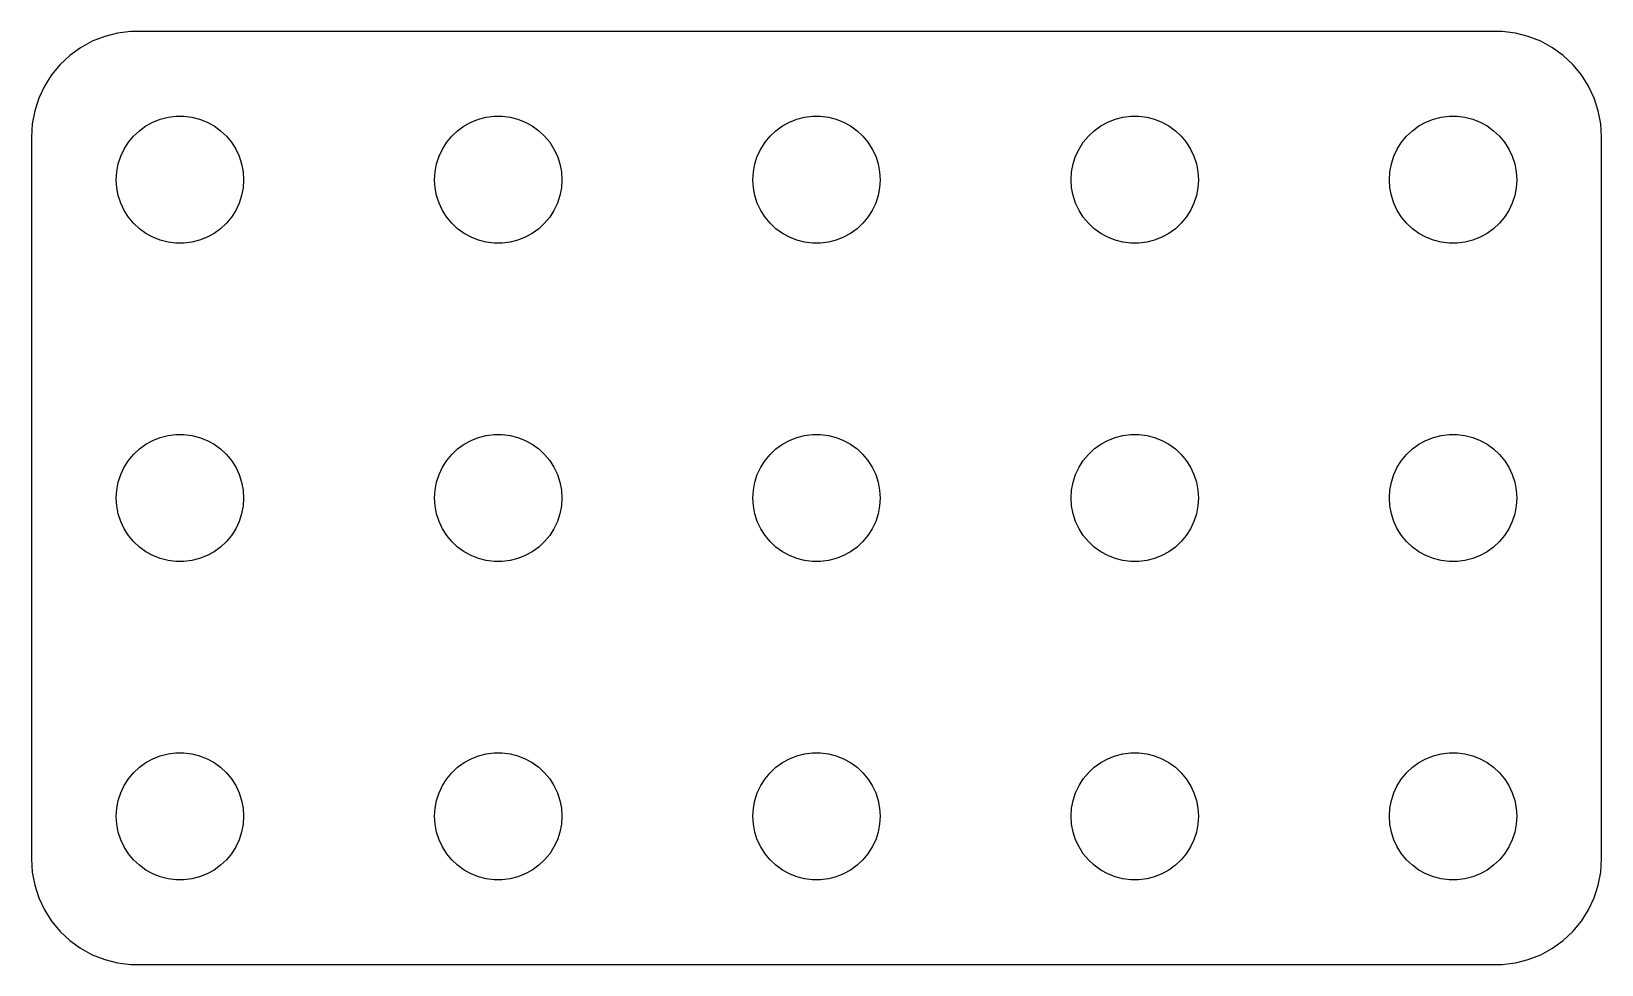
# Model space of a CAD drawing. Header units: metres. Extents: x -37 to 37, y 32 to 130.
# Drawn here: x -37 to 37, y 32 to 76 of the extents above; entities that cross this region are included whole.
import ezdxf

# ---------------------------------------------------------------- set-up
doc = ezdxf.new("R2010")
doc.units = ezdxf.units.M

msp = doc.modelspace()

# ---------------------------------------------------------------- linework, layer by layer
for p, q in [((-34.1289, 75.5241), (-34.6791, 75.2216)), ((-33.5451, 75.7553), (-34.1289, 75.5241)), ((-32.9369, 75.9114), (-33.5451, 75.7553)), ((-32.3139, 75.9901), (-32.9369, 75.9114)), ((32.3139, 75.9901), (-32.3139, 75.9901)), ((32.9369, 75.9114), (32.3139, 75.9901)), ((33.5451, 75.7553), (32.9369, 75.9114)), ((34.1289, 75.5241), (33.5451, 75.7553)), ((34.6791, 75.2216), (34.1289, 75.5241)), ((-35.1871, 74.8526), (-35.6448, 74.4227)), ((-34.6791, 75.2216), (-35.1871, 74.8526)), ((35.1871, 74.8526), (34.6791, 75.2216)), ((35.6448, 74.4227), (35.1871, 74.8526)), ((-35.6448, 74.4227), (-36.0451, 73.9389)), ((36.0451, 73.9389), (35.6448, 74.4227)), ((-36.3815, 73.4088), (-36.6489, 72.8406)), ((-36.0451, 73.9389), (-36.3815, 73.4088)), ((36.3815, 73.4088), (36.0451, 73.9389)), ((36.6489, 72.8406), (36.3815, 73.4088)), ((-36.6489, 72.8406), (-36.8429, 72.2434)), ((36.8429, 72.2434), (36.6489, 72.8406)), ((-36.8429, 72.2434), (-36.9606, 71.6267)), ((-31.2773, 71.7145), (-30.927, 71.8532)), ((-30.927, 71.8532), (-30.5621, 71.9469)), ((-30.5621, 71.9469), (-30.1884, 71.9941)), ((-30.1884, 71.9941), (-29.8116, 71.9941)), ((-29.8116, 71.9941), (-29.4379, 71.9469)), ((-29.4379, 71.9469), (-29.0729, 71.8532)), ((-29.0729, 71.8532), (-28.7227, 71.7145)), ((-16.2773, 71.7145), (-15.927, 71.8532)), ((-15.927, 71.8532), (-15.5621, 71.9469)), ((-15.5621, 71.9469), (-15.1884, 71.9941)), ((-15.1884, 71.9941), (-14.8116, 71.9941)), ((-14.8116, 71.9941), (-14.4379, 71.9469)), ((-14.4379, 71.9469), (-14.0729, 71.8532)), ((-14.0729, 71.8532), (-13.7227, 71.7145)), ((-1.27733, 71.7145), (-0.92705, 71.8532)), ((-0.92705, 71.8532), (-0.56213, 71.9469)), ((-0.56213, 71.9469), (-0.18837, 71.9941)), ((-0.18837, 71.9941), (0.18837, 71.9941)), ((0.18837, 71.9941), (0.56213, 71.9469)), ((0.56213, 71.9469), (0.92705, 71.8532)), ((0.92705, 71.8532), (1.27733, 71.7145)), ((13.7227, 71.7145), (14.0729, 71.8532)), ((14.0729, 71.8532), (14.4379, 71.9469)), ((14.4379, 71.9469), (14.8116, 71.9941)), ((14.8116, 71.9941), (15.1884, 71.9941)), ((15.1884, 71.9941), (15.5621, 71.9469)), ((15.5621, 71.9469), (15.927, 71.8532)), ((15.927, 71.8532), (16.2773, 71.7145)), ((28.7227, 71.7145), (29.0729, 71.8532)), ((29.0729, 71.8532), (29.4379, 71.9469)), ((29.4379, 71.9469), (29.8116, 71.9941)), ((29.8116, 71.9941), (30.1884, 71.9941)), ((30.1884, 71.9941), (30.5621, 71.9469)), ((30.5621, 71.9469), (30.927, 71.8532)), ((30.927, 71.8532), (31.2773, 71.7145)), ((36.9606, 71.6267), (36.8429, 72.2434)), ((-36.9606, 71.6267), (-37, 71)), ((-32.427, 70.7634), (-32.1869, 71.0536)), ((-32.1869, 71.0536), (-31.9123, 71.3115)), ((-31.9123, 71.3115), (-31.6075, 71.533)), ((-31.6075, 71.533), (-31.2773, 71.7145)), ((-28.7227, 71.7145), (-28.3925, 71.533)), ((-28.3925, 71.533), (-28.0877, 71.3115)), ((-28.0877, 71.3115), (-27.8131, 71.0536)), ((-27.8131, 71.0536), (-27.5729, 70.7634)), ((-17.427, 70.7634), (-17.1869, 71.0536)), ((-17.1869, 71.0536), (-16.9123, 71.3115)), ((-16.9123, 71.3115), (-16.6075, 71.533)), ((-16.6075, 71.533), (-16.2773, 71.7145)), ((-13.7227, 71.7145), (-13.3925, 71.533)), ((-13.3925, 71.533), (-13.0877, 71.3115)), ((-13.0877, 71.3115), (-12.8131, 71.0536)), ((-12.8131, 71.0536), (-12.5729, 70.7634)), ((-2.42705, 70.7634), (-2.1869, 71.0536)), ((-2.1869, 71.0536), (-1.91226, 71.3115)), ((-1.91226, 71.3115), (-1.60747, 71.533)), ((-1.60747, 71.533), (-1.27733, 71.7145)), ((1.27733, 71.7145), (1.60747, 71.533)), ((1.60747, 71.533), (1.91226, 71.3115)), ((1.91226, 71.3115), (2.1869, 71.0536)), ((2.1869, 71.0536), (2.42705, 70.7634)), ((12.5729, 70.7634), (12.8131, 71.0536)), ((12.8131, 71.0536), (13.0877, 71.3115)), ((13.0877, 71.3115), (13.3925, 71.533)), ((13.3925, 71.533), (13.7227, 71.7145)), ((16.2773, 71.7145), (16.6075, 71.533)), ((16.6075, 71.533), (16.9123, 71.3115)), ((16.9123, 71.3115), (17.1869, 71.0536)), ((17.1869, 71.0536), (17.427, 70.7634)), ((27.5729, 70.7634), (27.8131, 71.0536)), ((27.8131, 71.0536), (28.0877, 71.3115)), ((28.0877, 71.3115), (28.3925, 71.533)), ((28.3925, 71.533), (28.7227, 71.7145)), ((31.2773, 71.7145), (31.6075, 71.533)), ((31.6075, 71.533), (31.9123, 71.3115)), ((31.9123, 71.3115), (32.1869, 71.0536)), ((32.1869, 71.0536), (32.427, 70.7634)), ((37, 71), (36.9606, 71.6267)), ((-37, 71), (-37, 37)), ((-32.7893, 70.1044), (-32.6289, 70.4453)), ((-32.6289, 70.4453), (-32.427, 70.7634)), ((-27.5729, 70.7634), (-27.3711, 70.4453)), ((-27.3711, 70.4453), (-27.2107, 70.1044)), ((-17.7893, 70.1044), (-17.6289, 70.4453)), ((-17.6289, 70.4453), (-17.427, 70.7634)), ((-12.5729, 70.7634), (-12.3711, 70.4453)), ((-12.3711, 70.4453), (-12.2107, 70.1044)), ((-2.78932, 70.1044), (-2.62891, 70.4453)), ((-2.62891, 70.4453), (-2.42705, 70.7634)), ((2.42705, 70.7634), (2.62891, 70.4453)), ((2.62891, 70.4453), (2.78932, 70.1044)), ((12.2107, 70.1044), (12.3711, 70.4453)), ((12.3711, 70.4453), (12.5729, 70.7634)), ((17.427, 70.7634), (17.6289, 70.4453)), ((17.6289, 70.4453), (17.7893, 70.1044)), ((27.2107, 70.1044), (27.3711, 70.4453)), ((27.3711, 70.4453), (27.5729, 70.7634)), ((32.427, 70.7634), (32.6289, 70.4453)), ((32.6289, 70.4453), (32.7893, 70.1044)), ((37, 37), (37, 71)), ((-32.9763, 69.376), (-32.9057, 69.7461)), ((-32.9057, 69.7461), (-32.7893, 70.1044)), ((-27.2107, 70.1044), (-27.0942, 69.7461)), ((-27.0942, 69.7461), (-27.0237, 69.376)), ((-17.9763, 69.376), (-17.9057, 69.7461)), ((-17.9057, 69.7461), (-17.7893, 70.1044)), ((-12.2107, 70.1044), (-12.0942, 69.7461)), ((-12.0942, 69.7461), (-12.0237, 69.376)), ((-2.97633, 69.376), (-2.90575, 69.7461)), ((-2.90575, 69.7461), (-2.78932, 70.1044)), ((2.78932, 70.1044), (2.90575, 69.7461)), ((2.90575, 69.7461), (2.97633, 69.376)), ((12.0237, 69.376), (12.0942, 69.7461)), ((12.0942, 69.7461), (12.2107, 70.1044)), ((17.7893, 70.1044), (17.9057, 69.7461)), ((17.9057, 69.7461), (17.9763, 69.376)), ((27.0237, 69.376), (27.0942, 69.7461)), ((27.0942, 69.7461), (27.2107, 70.1044)), ((32.7893, 70.1044), (32.9057, 69.7461)), ((32.9057, 69.7461), (32.9763, 69.376)), ((-33, 69), (-32.9763, 69.376)), ((-32.9763, 68.624), (-33, 69)), ((-27.0237, 69.376), (-27, 69)), ((-27, 69), (-27.0237, 68.624)), ((-18, 69), (-17.9763, 69.376)), ((-17.9763, 68.624), (-18, 69)), ((-12.0237, 69.376), (-12, 69)), ((-12, 69), (-12.0237, 68.624)), ((-3, 69), (-2.97633, 69.376)), ((-2.97633, 68.624), (-3, 69)), ((2.97633, 69.376), (3, 69)), ((3, 69), (2.97633, 68.624)), ((12, 69), (12.0237, 69.376)), ((12.0237, 68.624), (12, 69)), ((17.9763, 69.376), (18, 69)), ((18, 69), (17.9763, 68.624)), ((27, 69), (27.0237, 69.376)), ((27.0237, 68.624), (27, 69)), ((32.9763, 69.376), (33, 69)), ((33, 69), (32.9763, 68.624)), ((-32.9057, 68.2539), (-32.9763, 68.624)), ((-32.7893, 67.8956), (-32.9057, 68.2539)), ((-27.0942, 68.2539), (-27.2107, 67.8956)), ((-27.0237, 68.624), (-27.0942, 68.2539)), ((-17.9057, 68.2539), (-17.9763, 68.624)), ((-17.7893, 67.8956), (-17.9057, 68.2539)), ((-12.0942, 68.2539), (-12.2107, 67.8956)), ((-12.0237, 68.624), (-12.0942, 68.2539)), ((-2.90575, 68.2539), (-2.97633, 68.624)), ((-2.78932, 67.8956), (-2.90575, 68.2539)), ((2.90575, 68.2539), (2.78932, 67.8956)), ((2.97633, 68.624), (2.90575, 68.2539)), ((12.0942, 68.2539), (12.0237, 68.624)), ((12.2107, 67.8956), (12.0942, 68.2539)), ((17.9057, 68.2539), (17.7893, 67.8956)), ((17.9763, 68.624), (17.9057, 68.2539)), ((27.0942, 68.2539), (27.0237, 68.624)), ((27.2107, 67.8956), (27.0942, 68.2539)), ((32.9057, 68.2539), (32.7893, 67.8956)), ((32.9763, 68.624), (32.9057, 68.2539)), ((-32.6289, 67.5547), (-32.7893, 67.8956)), ((-32.427, 67.2366), (-32.6289, 67.5547)), ((-27.3711, 67.5547), (-27.5729, 67.2366)), ((-27.2107, 67.8956), (-27.3711, 67.5547)), ((-17.6289, 67.5547), (-17.7893, 67.8956)), ((-17.427, 67.2366), (-17.6289, 67.5547)), ((-12.3711, 67.5547), (-12.5729, 67.2366)), ((-12.2107, 67.8956), (-12.3711, 67.5547)), ((-2.62891, 67.5547), (-2.78932, 67.8956)), ((-2.42705, 67.2366), (-2.62891, 67.5547)), ((2.62891, 67.5547), (2.42705, 67.2366)), ((2.78932, 67.8956), (2.62891, 67.5547)), ((12.3711, 67.5547), (12.2107, 67.8956)), ((12.5729, 67.2366), (12.3711, 67.5547)), ((17.6289, 67.5547), (17.427, 67.2366)), ((17.7893, 67.8956), (17.6289, 67.5547)), ((27.3711, 67.5547), (27.2107, 67.8956)), ((27.5729, 67.2366), (27.3711, 67.5547)), ((32.6289, 67.5547), (32.427, 67.2366)), ((32.7893, 67.8956), (32.6289, 67.5547)), ((-32.1869, 66.9464), (-32.427, 67.2366)), ((-31.9123, 66.6884), (-32.1869, 66.9464)), ((-31.6075, 66.467), (-31.9123, 66.6884)), ((-28.0877, 66.6884), (-28.3925, 66.467)), ((-27.8131, 66.9464), (-28.0877, 66.6884)), ((-27.5729, 67.2366), (-27.8131, 66.9464)), ((-17.1869, 66.9464), (-17.427, 67.2366)), ((-16.9123, 66.6884), (-17.1869, 66.9464)), ((-16.6075, 66.467), (-16.9123, 66.6884)), ((-13.0877, 66.6884), (-13.3925, 66.467)), ((-12.8131, 66.9464), (-13.0877, 66.6884)), ((-12.5729, 67.2366), (-12.8131, 66.9464)), ((-2.1869, 66.9464), (-2.42705, 67.2366)), ((-1.91226, 66.6884), (-2.1869, 66.9464)), ((-1.60747, 66.467), (-1.91226, 66.6884)), ((1.91226, 66.6884), (1.60747, 66.467)), ((2.1869, 66.9464), (1.91226, 66.6884)), ((2.42705, 67.2366), (2.1869, 66.9464)), ((12.8131, 66.9464), (12.5729, 67.2366)), ((13.0877, 66.6884), (12.8131, 66.9464)), ((13.3925, 66.467), (13.0877, 66.6884)), ((16.9123, 66.6884), (16.6075, 66.467)), ((17.1869, 66.9464), (16.9123, 66.6884)), ((17.427, 67.2366), (17.1869, 66.9464)), ((27.8131, 66.9464), (27.5729, 67.2366)), ((28.0877, 66.6884), (27.8131, 66.9464)), ((28.3925, 66.467), (28.0877, 66.6884)), ((31.9123, 66.6884), (31.6075, 66.467)), ((32.1869, 66.9464), (31.9123, 66.6884)), ((32.427, 67.2366), (32.1869, 66.9464)), ((-31.2773, 66.2855), (-31.6075, 66.467)), ((-30.927, 66.1468), (-31.2773, 66.2855)), ((-30.5621, 66.0531), (-30.927, 66.1468)), ((-30.1884, 66.0059), (-30.5621, 66.0531)), ((-29.8116, 66.0059), (-30.1884, 66.0059)), ((-29.4379, 66.0531), (-29.8116, 66.0059)), ((-29.0729, 66.1468), (-29.4379, 66.0531)), ((-28.7227, 66.2855), (-29.0729, 66.1468)), ((-28.3925, 66.467), (-28.7227, 66.2855)), ((-16.2773, 66.2855), (-16.6075, 66.467)), ((-15.927, 66.1468), (-16.2773, 66.2855)), ((-15.5621, 66.0531), (-15.927, 66.1468)), ((-15.1884, 66.0059), (-15.5621, 66.0531)), ((-14.8116, 66.0059), (-15.1884, 66.0059)), ((-14.4379, 66.0531), (-14.8116, 66.0059)), ((-14.0729, 66.1468), (-14.4379, 66.0531)), ((-13.7227, 66.2855), (-14.0729, 66.1468)), ((-13.3925, 66.467), (-13.7227, 66.2855)), ((-1.27733, 66.2855), (-1.60747, 66.467)), ((-0.92705, 66.1468), (-1.27733, 66.2855)), ((-0.56213, 66.0531), (-0.92705, 66.1468)), ((-0.18837, 66.0059), (-0.56213, 66.0531)), ((0.18837, 66.0059), (-0.18837, 66.0059)), ((0.56213, 66.0531), (0.18837, 66.0059)), ((0.92705, 66.1468), (0.56213, 66.0531)), ((1.27733, 66.2855), (0.92705, 66.1468)), ((1.60747, 66.467), (1.27733, 66.2855)), ((13.7227, 66.2855), (13.3925, 66.467)), ((14.0729, 66.1468), (13.7227, 66.2855)), ((14.4379, 66.0531), (14.0729, 66.1468)), ((14.8116, 66.0059), (14.4379, 66.0531)), ((15.1884, 66.0059), (14.8116, 66.0059)), ((15.5621, 66.0531), (15.1884, 66.0059)), ((15.927, 66.1468), (15.5621, 66.0531)), ((16.2773, 66.2855), (15.927, 66.1468)), ((16.6075, 66.467), (16.2773, 66.2855)), ((28.7227, 66.2855), (28.3925, 66.467)), ((29.0729, 66.1468), (28.7227, 66.2855)), ((29.4379, 66.0531), (29.0729, 66.1468)), ((29.8116, 66.0059), (29.4379, 66.0531)), ((30.1884, 66.0059), (29.8116, 66.0059)), ((30.5621, 66.0531), (30.1884, 66.0059)), ((30.927, 66.1468), (30.5621, 66.0531)), ((31.2773, 66.2855), (30.927, 66.1468)), ((31.6075, 66.467), (31.2773, 66.2855)), ((-30.5621, 56.9469), (-30.1884, 56.9941)), ((-30.1884, 56.9941), (-29.8116, 56.9941)), ((-29.8116, 56.9941), (-29.4379, 56.9469)), ((-15.5621, 56.9469), (-15.1884, 56.9941)), ((-15.1884, 56.9941), (-14.8116, 56.9941)), ((-14.8116, 56.9941), (-14.4379, 56.9469)), ((-0.56213, 56.9469), (-0.18837, 56.9941)), ((-0.18837, 56.9941), (0.18837, 56.9941)), ((0.18837, 56.9941), (0.56213, 56.9469)), ((14.4379, 56.9469), (14.8116, 56.9941)), ((14.8116, 56.9941), (15.1884, 56.9941)), ((15.1884, 56.9941), (15.5621, 56.9469)), ((29.4379, 56.9469), (29.8116, 56.9941)), ((29.8116, 56.9941), (30.1884, 56.9941)), ((30.1884, 56.9941), (30.5621, 56.9469)), ((-32.1869, 56.0536), (-31.9123, 56.3115)), ((-31.9123, 56.3115), (-31.6075, 56.533)), ((-31.6075, 56.533), (-31.2773, 56.7145)), ((-31.2773, 56.7145), (-30.927, 56.8532)), ((-30.927, 56.8532), (-30.5621, 56.9469)), ((-29.4379, 56.9469), (-29.0729, 56.8532)), ((-29.0729, 56.8532), (-28.7227, 56.7145)), ((-28.7227, 56.7145), (-28.3925, 56.533)), ((-28.3925, 56.533), (-28.0877, 56.3115)), ((-28.0877, 56.3115), (-27.8131, 56.0536)), ((-17.1869, 56.0536), (-16.9123, 56.3115)), ((-16.9123, 56.3115), (-16.6075, 56.533)), ((-16.6075, 56.533), (-16.2773, 56.7145)), ((-16.2773, 56.7145), (-15.927, 56.8532)), ((-15.927, 56.8532), (-15.5621, 56.9469)), ((-14.4379, 56.9469), (-14.0729, 56.8532)), ((-14.0729, 56.8532), (-13.7227, 56.7145)), ((-13.7227, 56.7145), (-13.3925, 56.533)), ((-13.3925, 56.533), (-13.0877, 56.3115)), ((-13.0877, 56.3115), (-12.8131, 56.0536)), ((-2.1869, 56.0536), (-1.91226, 56.3115)), ((-1.91226, 56.3115), (-1.60747, 56.533)), ((-1.60747, 56.533), (-1.27733, 56.7145)), ((-1.27733, 56.7145), (-0.92705, 56.8532)), ((-0.92705, 56.8532), (-0.56213, 56.9469)), ((0.56213, 56.9469), (0.92705, 56.8532)), ((0.92705, 56.8532), (1.27733, 56.7145)), ((1.27733, 56.7145), (1.60747, 56.533)), ((1.60747, 56.533), (1.91226, 56.3115)), ((1.91226, 56.3115), (2.1869, 56.0536)), ((12.8131, 56.0536), (13.0877, 56.3115)), ((13.0877, 56.3115), (13.3925, 56.533)), ((13.3925, 56.533), (13.7227, 56.7145)), ((13.7227, 56.7145), (14.0729, 56.8532)), ((14.0729, 56.8532), (14.4379, 56.9469)), ((15.5621, 56.9469), (15.927, 56.8532)), ((15.927, 56.8532), (16.2773, 56.7145)), ((16.2773, 56.7145), (16.6075, 56.533)), ((16.6075, 56.533), (16.9123, 56.3115)), ((16.9123, 56.3115), (17.1869, 56.0536)), ((27.8131, 56.0536), (28.0877, 56.3115)), ((28.0877, 56.3115), (28.3925, 56.533)), ((28.3925, 56.533), (28.7227, 56.7145)), ((28.7227, 56.7145), (29.0729, 56.8532)), ((29.0729, 56.8532), (29.4379, 56.9469)), ((30.5621, 56.9469), (30.927, 56.8532)), ((30.927, 56.8532), (31.2773, 56.7145)), ((31.2773, 56.7145), (31.6075, 56.533)), ((31.6075, 56.533), (31.9123, 56.3115)), ((31.9123, 56.3115), (32.1869, 56.0536)), ((-32.6289, 55.4453), (-32.427, 55.7634)), ((-32.427, 55.7634), (-32.1869, 56.0536)), ((-27.8131, 56.0536), (-27.5729, 55.7634)), ((-27.5729, 55.7634), (-27.3711, 55.4453)), ((-17.6289, 55.4453), (-17.427, 55.7634)), ((-17.427, 55.7634), (-17.1869, 56.0536)), ((-12.8131, 56.0536), (-12.5729, 55.7634)), ((-12.5729, 55.7634), (-12.3711, 55.4453)), ((-2.62891, 55.4453), (-2.42705, 55.7634)), ((-2.42705, 55.7634), (-2.1869, 56.0536)), ((2.1869, 56.0536), (2.42705, 55.7634)), ((2.42705, 55.7634), (2.62891, 55.4453)), ((12.3711, 55.4453), (12.5729, 55.7634)), ((12.5729, 55.7634), (12.8131, 56.0536)), ((17.1869, 56.0536), (17.427, 55.7634)), ((17.427, 55.7634), (17.6289, 55.4453)), ((27.3711, 55.4453), (27.5729, 55.7634)), ((27.5729, 55.7634), (27.8131, 56.0536)), ((32.1869, 56.0536), (32.427, 55.7634)), ((32.427, 55.7634), (32.6289, 55.4453)), ((-32.9057, 54.7461), (-32.7893, 55.1044)), ((-32.7893, 55.1044), (-32.6289, 55.4453)), ((-27.3711, 55.4453), (-27.2107, 55.1044)), ((-27.2107, 55.1044), (-27.0942, 54.7461)), ((-17.9057, 54.7461), (-17.7893, 55.1044)), ((-17.7893, 55.1044), (-17.6289, 55.4453)), ((-12.3711, 55.4453), (-12.2107, 55.1044)), ((-12.2107, 55.1044), (-12.0942, 54.7461)), ((-2.90575, 54.7461), (-2.78932, 55.1044)), ((-2.78932, 55.1044), (-2.62891, 55.4453)), ((2.62891, 55.4453), (2.78932, 55.1044)), ((2.78932, 55.1044), (2.90575, 54.7461)), ((12.0942, 54.7461), (12.2107, 55.1044)), ((12.2107, 55.1044), (12.3711, 55.4453)), ((17.6289, 55.4453), (17.7893, 55.1044)), ((17.7893, 55.1044), (17.9057, 54.7461)), ((27.0942, 54.7461), (27.2107, 55.1044)), ((27.2107, 55.1044), (27.3711, 55.4453)), ((32.6289, 55.4453), (32.7893, 55.1044)), ((32.7893, 55.1044), (32.9057, 54.7461)), ((-33, 54), (-32.9763, 54.376)), ((-32.9763, 54.376), (-32.9057, 54.7461)), ((-27.0942, 54.7461), (-27.0237, 54.376)), ((-27.0237, 54.376), (-27, 54)), ((-18, 54), (-17.9763, 54.376)), ((-17.9763, 54.376), (-17.9057, 54.7461)), ((-12.0942, 54.7461), (-12.0237, 54.376)), ((-12.0237, 54.376), (-12, 54)), ((-3, 54), (-2.97633, 54.376)), ((-2.97633, 54.376), (-2.90575, 54.7461)), ((2.90575, 54.7461), (2.97633, 54.376)), ((2.97633, 54.376), (3, 54)), ((12, 54), (12.0237, 54.376)), ((12.0237, 54.376), (12.0942, 54.7461)), ((17.9057, 54.7461), (17.9763, 54.376)), ((17.9763, 54.376), (18, 54)), ((27, 54), (27.0237, 54.376)), ((27.0237, 54.376), (27.0942, 54.7461)), ((32.9057, 54.7461), (32.9763, 54.376)), ((32.9763, 54.376), (33, 54)), ((-32.9763, 53.624), (-33, 54)), ((-32.9057, 53.2539), (-32.9763, 53.624)), ((-27.0237, 53.624), (-27.0942, 53.2539)), ((-27, 54), (-27.0237, 53.624)), ((-17.9763, 53.624), (-18, 54)), ((-17.9057, 53.2539), (-17.9763, 53.624)), ((-12.0237, 53.624), (-12.0942, 53.2539)), ((-12, 54), (-12.0237, 53.624)), ((-2.97633, 53.624), (-3, 54)), ((-2.90575, 53.2539), (-2.97633, 53.624)), ((2.97633, 53.624), (2.90575, 53.2539)), ((3, 54), (2.97633, 53.624)), ((12.0237, 53.624), (12, 54)), ((12.0942, 53.2539), (12.0237, 53.624)), ((17.9763, 53.624), (17.9057, 53.2539)), ((18, 54), (17.9763, 53.624)), ((27.0237, 53.624), (27, 54)), ((27.0942, 53.2539), (27.0237, 53.624)), ((32.9763, 53.624), (32.9057, 53.2539)), ((33, 54), (32.9763, 53.624)), ((-32.7893, 52.8956), (-32.9057, 53.2539)), ((-32.6289, 52.5547), (-32.7893, 52.8956)), ((-32.427, 52.2366), (-32.6289, 52.5547)), ((-27.3711, 52.5547), (-27.5729, 52.2366)), ((-27.2107, 52.8956), (-27.3711, 52.5547)), ((-27.0942, 53.2539), (-27.2107, 52.8956)), ((-17.7893, 52.8956), (-17.9057, 53.2539)), ((-17.6289, 52.5547), (-17.7893, 52.8956)), ((-17.427, 52.2366), (-17.6289, 52.5547)), ((-12.3711, 52.5547), (-12.5729, 52.2366)), ((-12.2107, 52.8956), (-12.3711, 52.5547)), ((-12.0942, 53.2539), (-12.2107, 52.8956)), ((-2.78932, 52.8956), (-2.90575, 53.2539)), ((-2.62891, 52.5547), (-2.78932, 52.8956)), ((-2.42705, 52.2366), (-2.62891, 52.5547)), ((2.62891, 52.5547), (2.42705, 52.2366)), ((2.78932, 52.8956), (2.62891, 52.5547)), ((2.90575, 53.2539), (2.78932, 52.8956)), ((12.2107, 52.8956), (12.0942, 53.2539)), ((12.3711, 52.5547), (12.2107, 52.8956)), ((12.5729, 52.2366), (12.3711, 52.5547)), ((17.6289, 52.5547), (17.427, 52.2366)), ((17.7893, 52.8956), (17.6289, 52.5547)), ((17.9057, 53.2539), (17.7893, 52.8956)), ((27.2107, 52.8956), (27.0942, 53.2539)), ((27.3711, 52.5547), (27.2107, 52.8956)), ((27.5729, 52.2366), (27.3711, 52.5547)), ((32.6289, 52.5547), (32.427, 52.2366)), ((32.7893, 52.8956), (32.6289, 52.5547)), ((32.9057, 53.2539), (32.7893, 52.8956)), ((-32.1869, 51.9464), (-32.427, 52.2366)), ((-31.9123, 51.6885), (-32.1869, 51.9464)), ((-27.8131, 51.9464), (-28.0877, 51.6885)), ((-27.5729, 52.2366), (-27.8131, 51.9464)), ((-17.1869, 51.9464), (-17.427, 52.2366)), ((-16.9123, 51.6885), (-17.1869, 51.9464)), ((-12.8131, 51.9464), (-13.0877, 51.6885)), ((-12.5729, 52.2366), (-12.8131, 51.9464)), ((-2.1869, 51.9464), (-2.42705, 52.2366)), ((-1.91226, 51.6885), (-2.1869, 51.9464)), ((2.1869, 51.9464), (1.91226, 51.6885)), ((2.42705, 52.2366), (2.1869, 51.9464)), ((12.8131, 51.9464), (12.5729, 52.2366)), ((13.0877, 51.6885), (12.8131, 51.9464)), ((17.1869, 51.9464), (16.9123, 51.6885)), ((17.427, 52.2366), (17.1869, 51.9464)), ((27.8131, 51.9464), (27.5729, 52.2366)), ((28.0877, 51.6885), (27.8131, 51.9464)), ((32.1869, 51.9464), (31.9123, 51.6885)), ((32.427, 52.2366), (32.1869, 51.9464)), ((-31.6075, 51.467), (-31.9123, 51.6885)), ((-31.2773, 51.2855), (-31.6075, 51.467)), ((-30.927, 51.1468), (-31.2773, 51.2855)), ((-30.5621, 51.0531), (-30.927, 51.1468)), ((-29.0729, 51.1468), (-29.4379, 51.0531)), ((-28.7227, 51.2855), (-29.0729, 51.1468)), ((-28.3925, 51.467), (-28.7227, 51.2855)), ((-28.0877, 51.6885), (-28.3925, 51.467)), ((-16.6075, 51.467), (-16.9123, 51.6885)), ((-16.2773, 51.2855), (-16.6075, 51.467)), ((-15.927, 51.1468), (-16.2773, 51.2855)), ((-15.5621, 51.0531), (-15.927, 51.1468)), ((-14.0729, 51.1468), (-14.4379, 51.0531)), ((-13.7227, 51.2855), (-14.0729, 51.1468)), ((-13.3925, 51.467), (-13.7227, 51.2855)), ((-13.0877, 51.6885), (-13.3925, 51.467)), ((-1.60747, 51.467), (-1.91226, 51.6885)), ((-1.27733, 51.2855), (-1.60747, 51.467)), ((-0.92705, 51.1468), (-1.27733, 51.2855)), ((-0.56213, 51.0531), (-0.92705, 51.1468)), ((0.92705, 51.1468), (0.56213, 51.0531)), ((1.27733, 51.2855), (0.92705, 51.1468)), ((1.60747, 51.467), (1.27733, 51.2855)), ((1.91226, 51.6885), (1.60747, 51.467)), ((13.3925, 51.467), (13.0877, 51.6885)), ((13.7227, 51.2855), (13.3925, 51.467)), ((14.0729, 51.1468), (13.7227, 51.2855)), ((14.4379, 51.0531), (14.0729, 51.1468)), ((15.927, 51.1468), (15.5621, 51.0531)), ((16.2773, 51.2855), (15.927, 51.1468)), ((16.6075, 51.467), (16.2773, 51.2855)), ((16.9123, 51.6885), (16.6075, 51.467)), ((28.3925, 51.467), (28.0877, 51.6885)), ((28.7227, 51.2855), (28.3925, 51.467)), ((29.0729, 51.1468), (28.7227, 51.2855)), ((29.4379, 51.0531), (29.0729, 51.1468)), ((30.927, 51.1468), (30.5621, 51.0531)), ((31.2773, 51.2855), (30.927, 51.1468)), ((31.6075, 51.467), (31.2773, 51.2855)), ((31.9123, 51.6885), (31.6075, 51.467)), ((-30.1884, 51.0059), (-30.5621, 51.0531)), ((-29.8116, 51.0059), (-30.1884, 51.0059)), ((-29.4379, 51.0531), (-29.8116, 51.0059)), ((-15.1884, 51.0059), (-15.5621, 51.0531)), ((-14.8116, 51.0059), (-15.1884, 51.0059)), ((-14.4379, 51.0531), (-14.8116, 51.0059)), ((-0.18837, 51.0059), (-0.56213, 51.0531)), ((0.18837, 51.0059), (-0.18837, 51.0059)), ((0.56213, 51.0531), (0.18837, 51.0059)), ((14.8116, 51.0059), (14.4379, 51.0531)), ((15.1884, 51.0059), (14.8116, 51.0059)), ((15.5621, 51.0531), (15.1884, 51.0059)), ((29.8116, 51.0059), (29.4379, 51.0531)), ((30.1884, 51.0059), (29.8116, 51.0059)), ((30.5621, 51.0531), (30.1884, 51.0059)), ((-31.9123, 41.3116), (-31.6075, 41.533)), ((-31.6075, 41.533), (-31.2773, 41.7145)), ((-31.2773, 41.7145), (-30.927, 41.8532)), ((-30.927, 41.8532), (-30.5621, 41.9469)), ((-30.5621, 41.9469), (-30.1884, 41.9941)), ((-30.1884, 41.9941), (-29.8116, 41.9941)), ((-29.8116, 41.9941), (-29.4379, 41.9469)), ((-29.4379, 41.9469), (-29.0729, 41.8532)), ((-29.0729, 41.8532), (-28.7227, 41.7145)), ((-28.7227, 41.7145), (-28.3925, 41.533)), ((-28.3925, 41.533), (-28.0877, 41.3116)), ((-16.9123, 41.3116), (-16.6075, 41.533)), ((-16.6075, 41.533), (-16.2773, 41.7145)), ((-16.2773, 41.7145), (-15.927, 41.8532)), ((-15.927, 41.8532), (-15.5621, 41.9469)), ((-15.5621, 41.9469), (-15.1884, 41.9941)), ((-15.1884, 41.9941), (-14.8116, 41.9941)), ((-14.8116, 41.9941), (-14.4379, 41.9469)), ((-14.4379, 41.9469), (-14.0729, 41.8532)), ((-14.0729, 41.8532), (-13.7227, 41.7145)), ((-13.7227, 41.7145), (-13.3925, 41.533)), ((-13.3925, 41.533), (-13.0877, 41.3116)), ((-1.91226, 41.3116), (-1.60747, 41.533)), ((-1.60747, 41.533), (-1.27733, 41.7145)), ((-1.27733, 41.7145), (-0.92705, 41.8532)), ((-0.92705, 41.8532), (-0.56213, 41.9469)), ((-0.56213, 41.9469), (-0.18837, 41.9941)), ((-0.18837, 41.9941), (0.18837, 41.9941)), ((0.18837, 41.9941), (0.56213, 41.9469)), ((0.56213, 41.9469), (0.92705, 41.8532)), ((0.92705, 41.8532), (1.27733, 41.7145)), ((1.27733, 41.7145), (1.60747, 41.533)), ((1.60747, 41.533), (1.91226, 41.3116)), ((13.0877, 41.3116), (13.3925, 41.533)), ((13.3925, 41.533), (13.7227, 41.7145)), ((13.7227, 41.7145), (14.0729, 41.8532)), ((14.0729, 41.8532), (14.4379, 41.9469)), ((14.4379, 41.9469), (14.8116, 41.9941)), ((14.8116, 41.9941), (15.1884, 41.9941)), ((15.1884, 41.9941), (15.5621, 41.9469)), ((15.5621, 41.9469), (15.927, 41.8532)), ((15.927, 41.8532), (16.2773, 41.7145)), ((16.2773, 41.7145), (16.6075, 41.533)), ((16.6075, 41.533), (16.9123, 41.3116)), ((28.0877, 41.3116), (28.3925, 41.533)), ((28.3925, 41.533), (28.7227, 41.7145)), ((28.7227, 41.7145), (29.0729, 41.8532)), ((29.0729, 41.8532), (29.4379, 41.9469)), ((29.4379, 41.9469), (29.8116, 41.9941)), ((29.8116, 41.9941), (30.1884, 41.9941)), ((30.1884, 41.9941), (30.5621, 41.9469)), ((30.5621, 41.9469), (30.927, 41.8532)), ((30.927, 41.8532), (31.2773, 41.7145)), ((31.2773, 41.7145), (31.6075, 41.533)), ((31.6075, 41.533), (31.9123, 41.3116)), ((-32.6289, 40.4453), (-32.427, 40.7634)), ((-32.427, 40.7634), (-32.1869, 41.0536)), ((-32.1869, 41.0536), (-31.9123, 41.3116)), ((-28.0877, 41.3116), (-27.8131, 41.0536)), ((-27.8131, 41.0536), (-27.5729, 40.7634)), ((-27.5729, 40.7634), (-27.3711, 40.4453)), ((-17.6289, 40.4453), (-17.427, 40.7634)), ((-17.427, 40.7634), (-17.1869, 41.0536)), ((-17.1869, 41.0536), (-16.9123, 41.3116)), ((-13.0877, 41.3116), (-12.8131, 41.0536)), ((-12.8131, 41.0536), (-12.5729, 40.7634)), ((-12.5729, 40.7634), (-12.3711, 40.4453)), ((-2.62891, 40.4453), (-2.42705, 40.7634)), ((-2.42705, 40.7634), (-2.1869, 41.0536)), ((-2.1869, 41.0536), (-1.91226, 41.3116)), ((1.91226, 41.3116), (2.1869, 41.0536)), ((2.1869, 41.0536), (2.42705, 40.7634)), ((2.42705, 40.7634), (2.62891, 40.4453)), ((12.3711, 40.4453), (12.5729, 40.7634)), ((12.5729, 40.7634), (12.8131, 41.0536)), ((12.8131, 41.0536), (13.0877, 41.3116)), ((16.9123, 41.3116), (17.1869, 41.0536)), ((17.1869, 41.0536), (17.427, 40.7634)), ((17.427, 40.7634), (17.6289, 40.4453)), ((27.3711, 40.4453), (27.5729, 40.7634)), ((27.5729, 40.7634), (27.8131, 41.0536)), ((27.8131, 41.0536), (28.0877, 41.3116)), ((31.9123, 41.3116), (32.1869, 41.0536)), ((32.1869, 41.0536), (32.427, 40.7634)), ((32.427, 40.7634), (32.6289, 40.4453)), ((-32.9057, 39.7461), (-32.7893, 40.1044)), ((-32.7893, 40.1044), (-32.6289, 40.4453)), ((-27.3711, 40.4453), (-27.2107, 40.1044)), ((-27.2107, 40.1044), (-27.0942, 39.7461)), ((-17.9057, 39.7461), (-17.7893, 40.1044)), ((-17.7893, 40.1044), (-17.6289, 40.4453)), ((-12.3711, 40.4453), (-12.2107, 40.1044)), ((-12.2107, 40.1044), (-12.0942, 39.7461)), ((-2.90575, 39.7461), (-2.78932, 40.1044)), ((-2.78932, 40.1044), (-2.62891, 40.4453)), ((2.62891, 40.4453), (2.78932, 40.1044)), ((2.78932, 40.1044), (2.90575, 39.7461)), ((12.0942, 39.7461), (12.2107, 40.1044)), ((12.2107, 40.1044), (12.3711, 40.4453)), ((17.6289, 40.4453), (17.7893, 40.1044)), ((17.7893, 40.1044), (17.9057, 39.7461)), ((27.0942, 39.7461), (27.2107, 40.1044)), ((27.2107, 40.1044), (27.3711, 40.4453)), ((32.6289, 40.4453), (32.7893, 40.1044)), ((32.7893, 40.1044), (32.9057, 39.7461)), ((-33, 39), (-32.9763, 39.376)), ((-32.9763, 39.376), (-32.9057, 39.7461)), ((-27.0942, 39.7461), (-27.0237, 39.376)), ((-27.0237, 39.376), (-27, 39)), ((-18, 39), (-17.9763, 39.376)), ((-17.9763, 39.376), (-17.9057, 39.7461)), ((-12.0942, 39.7461), (-12.0237, 39.376)), ((-12.0237, 39.376), (-12, 39)), ((-3, 39), (-2.97633, 39.376)), ((-2.97633, 39.376), (-2.90575, 39.7461)), ((2.90575, 39.7461), (2.97633, 39.376)), ((2.97633, 39.376), (3, 39)), ((12, 39), (12.0237, 39.376)), ((12.0237, 39.376), (12.0942, 39.7461)), ((17.9057, 39.7461), (17.9763, 39.376)), ((17.9763, 39.376), (18, 39)), ((27, 39), (27.0237, 39.376)), ((27.0237, 39.376), (27.0942, 39.7461)), ((32.9057, 39.7461), (32.9763, 39.376)), ((32.9763, 39.376), (33, 39)), ((-32.9763, 38.624), (-33, 39)), ((-32.9057, 38.2539), (-32.9763, 38.624)), ((-27.0237, 38.624), (-27.0942, 38.2539)), ((-27, 39), (-27.0237, 38.624)), ((-17.9763, 38.624), (-18, 39)), ((-17.9057, 38.2539), (-17.9763, 38.624)), ((-12.0237, 38.624), (-12.0942, 38.2539)), ((-12, 39), (-12.0237, 38.624)), ((-2.97633, 38.624), (-3, 39)), ((-2.90575, 38.2539), (-2.97633, 38.624)), ((2.97633, 38.624), (2.90575, 38.2539)), ((3, 39), (2.97633, 38.624)), ((12.0237, 38.624), (12, 39)), ((12.0942, 38.2539), (12.0237, 38.624)), ((17.9763, 38.624), (17.9057, 38.2539)), ((18, 39), (17.9763, 38.624)), ((27.0237, 38.624), (27, 39)), ((27.0942, 38.2539), (27.0237, 38.624)), ((32.9763, 38.624), (32.9057, 38.2539)), ((33, 39), (32.9763, 38.624)), ((-32.7893, 37.8956), (-32.9057, 38.2539)), ((-32.6289, 37.5547), (-32.7893, 37.8956)), ((-27.2107, 37.8956), (-27.3711, 37.5547)), ((-27.0942, 38.2539), (-27.2107, 37.8956)), ((-17.7893, 37.8956), (-17.9057, 38.2539)), ((-17.6289, 37.5547), (-17.7893, 37.8956)), ((-12.2107, 37.8956), (-12.3711, 37.5547)), ((-12.0942, 38.2539), (-12.2107, 37.8956)), ((-2.78932, 37.8956), (-2.90575, 38.2539)), ((-2.62891, 37.5547), (-2.78932, 37.8956)), ((2.78932, 37.8956), (2.62891, 37.5547)), ((2.90575, 38.2539), (2.78932, 37.8956)), ((12.2107, 37.8956), (12.0942, 38.2539)), ((12.3711, 37.5547), (12.2107, 37.8956)), ((17.7893, 37.8956), (17.6289, 37.5547)), ((17.9057, 38.2539), (17.7893, 37.8956)), ((27.2107, 37.8956), (27.0942, 38.2539)), ((27.3711, 37.5547), (27.2107, 37.8956)), ((32.7893, 37.8956), (32.6289, 37.5547)), ((32.9057, 38.2539), (32.7893, 37.8956)), ((-37, 37), (-36.9606, 36.3733)), ((-32.427, 37.2366), (-32.6289, 37.5547)), ((-32.1869, 36.9464), (-32.427, 37.2366)), ((-27.5729, 37.2366), (-27.8131, 36.9464)), ((-27.3711, 37.5547), (-27.5729, 37.2366)), ((-17.427, 37.2366), (-17.6289, 37.5547)), ((-17.1869, 36.9464), (-17.427, 37.2366)), ((-12.5729, 37.2366), (-12.8131, 36.9464)), ((-12.3711, 37.5547), (-12.5729, 37.2366)), ((-2.42705, 37.2366), (-2.62891, 37.5547)), ((-2.1869, 36.9464), (-2.42705, 37.2366)), ((2.42705, 37.2366), (2.1869, 36.9464)), ((2.62891, 37.5547), (2.42705, 37.2366)), ((12.5729, 37.2366), (12.3711, 37.5547)), ((12.8131, 36.9464), (12.5729, 37.2366)), ((17.427, 37.2366), (17.1869, 36.9464)), ((17.6289, 37.5547), (17.427, 37.2366)), ((27.5729, 37.2366), (27.3711, 37.5547)), ((27.8131, 36.9464), (27.5729, 37.2366)), ((32.427, 37.2366), (32.1869, 36.9464)), ((32.6289, 37.5547), (32.427, 37.2366)), ((36.9606, 36.3733), (37, 37)), ((-36.9606, 36.3733), (-36.8429, 35.7566)), ((-31.9123, 36.6885), (-32.1869, 36.9464)), ((-31.6075, 36.467), (-31.9123, 36.6885)), ((-31.2773, 36.2855), (-31.6075, 36.467)), ((-30.927, 36.1468), (-31.2773, 36.2855)), ((-28.7227, 36.2855), (-29.0729, 36.1468)), ((-28.3925, 36.467), (-28.7227, 36.2855)), ((-28.0877, 36.6885), (-28.3925, 36.467)), ((-27.8131, 36.9464), (-28.0877, 36.6885)), ((-16.9123, 36.6885), (-17.1869, 36.9464)), ((-16.6075, 36.467), (-16.9123, 36.6885)), ((-16.2773, 36.2855), (-16.6075, 36.467)), ((-15.927, 36.1468), (-16.2773, 36.2855)), ((-13.7227, 36.2855), (-14.0729, 36.1468)), ((-13.3925, 36.467), (-13.7227, 36.2855)), ((-13.0877, 36.6885), (-13.3925, 36.467)), ((-12.8131, 36.9464), (-13.0877, 36.6885)), ((-1.91226, 36.6885), (-2.1869, 36.9464)), ((-1.60747, 36.467), (-1.91226, 36.6885)), ((-1.27733, 36.2855), (-1.60747, 36.467)), ((-0.92705, 36.1468), (-1.27733, 36.2855)), ((1.27733, 36.2855), (0.92705, 36.1468)), ((1.60747, 36.467), (1.27733, 36.2855)), ((1.91226, 36.6885), (1.60747, 36.467)), ((2.1869, 36.9464), (1.91226, 36.6885)), ((13.0877, 36.6885), (12.8131, 36.9464)), ((13.3925, 36.467), (13.0877, 36.6885)), ((13.7227, 36.2855), (13.3925, 36.467)), ((14.0729, 36.1468), (13.7227, 36.2855)), ((16.2773, 36.2855), (15.927, 36.1468)), ((16.6075, 36.467), (16.2773, 36.2855)), ((16.9123, 36.6885), (16.6075, 36.467)), ((17.1869, 36.9464), (16.9123, 36.6885)), ((28.0877, 36.6885), (27.8131, 36.9464)), ((28.3925, 36.467), (28.0877, 36.6885)), ((28.7227, 36.2855), (28.3925, 36.467)), ((29.0729, 36.1468), (28.7227, 36.2855)), ((31.2773, 36.2855), (30.927, 36.1468)), ((31.6075, 36.467), (31.2773, 36.2855)), ((31.9123, 36.6885), (31.6075, 36.467)), ((32.1869, 36.9464), (31.9123, 36.6885)), ((36.8429, 35.7566), (36.9606, 36.3733)), ((-36.8429, 35.7566), (-36.6489, 35.1594)), ((-30.5621, 36.0531), (-30.927, 36.1468)), ((-30.1884, 36.0059), (-30.5621, 36.0531)), ((-29.8116, 36.0059), (-30.1884, 36.0059)), ((-29.4379, 36.0531), (-29.8116, 36.0059)), ((-29.0729, 36.1468), (-29.4379, 36.0531)), ((-15.5621, 36.0531), (-15.927, 36.1468)), ((-15.1884, 36.0059), (-15.5621, 36.0531)), ((-14.8116, 36.0059), (-15.1884, 36.0059)), ((-14.4379, 36.0531), (-14.8116, 36.0059)), ((-14.0729, 36.1468), (-14.4379, 36.0531)), ((-0.56213, 36.0531), (-0.92705, 36.1468)), ((-0.18837, 36.0059), (-0.56213, 36.0531)), ((0.18837, 36.0059), (-0.18837, 36.0059)), ((0.56213, 36.0531), (0.18837, 36.0059)), ((0.92705, 36.1468), (0.56213, 36.0531)), ((14.4379, 36.0531), (14.0729, 36.1468)), ((14.8116, 36.0059), (14.4379, 36.0531)), ((15.1884, 36.0059), (14.8116, 36.0059)), ((15.5621, 36.0531), (15.1884, 36.0059)), ((15.927, 36.1468), (15.5621, 36.0531)), ((29.4379, 36.0531), (29.0729, 36.1468)), ((29.8116, 36.0059), (29.4379, 36.0531)), ((30.1884, 36.0059), (29.8116, 36.0059)), ((30.5621, 36.0531), (30.1884, 36.0059)), ((30.927, 36.1468), (30.5621, 36.0531)), ((36.6489, 35.1594), (36.8429, 35.7566)), ((-36.6489, 35.1594), (-36.3815, 34.5912)), ((36.3815, 34.5912), (36.6489, 35.1594)), ((-36.3815, 34.5912), (-36.0451, 34.0611)), ((-36.0451, 34.0611), (-35.6448, 33.5773)), ((35.6448, 33.5773), (36.0451, 34.0611)), ((36.0451, 34.0611), (36.3815, 34.5912)), ((-35.6448, 33.5773), (-35.1871, 33.1474)), ((35.1871, 33.1474), (35.6448, 33.5773)), ((-35.1871, 33.1474), (-34.6791, 32.7784)), ((-34.6791, 32.7784), (-34.1289, 32.4759)), ((34.1289, 32.4759), (34.6791, 32.7784)), ((34.6791, 32.7784), (35.1871, 33.1474)), ((-34.1289, 32.4759), (-33.5451, 32.2447)), ((-33.5451, 32.2447), (-32.9369, 32.0886)), ((-32.9369, 32.0886), (-32.3139, 32.0099)), ((-32.3139, 32.0099), (32.3139, 32.0099)), ((32.3139, 32.0099), (32.9369, 32.0886)), ((32.9369, 32.0886), (33.5451, 32.2447)), ((33.5451, 32.2447), (34.1289, 32.4759))]:
    msp.add_line(p, q)

doc.saveas('drawing.dxf')
